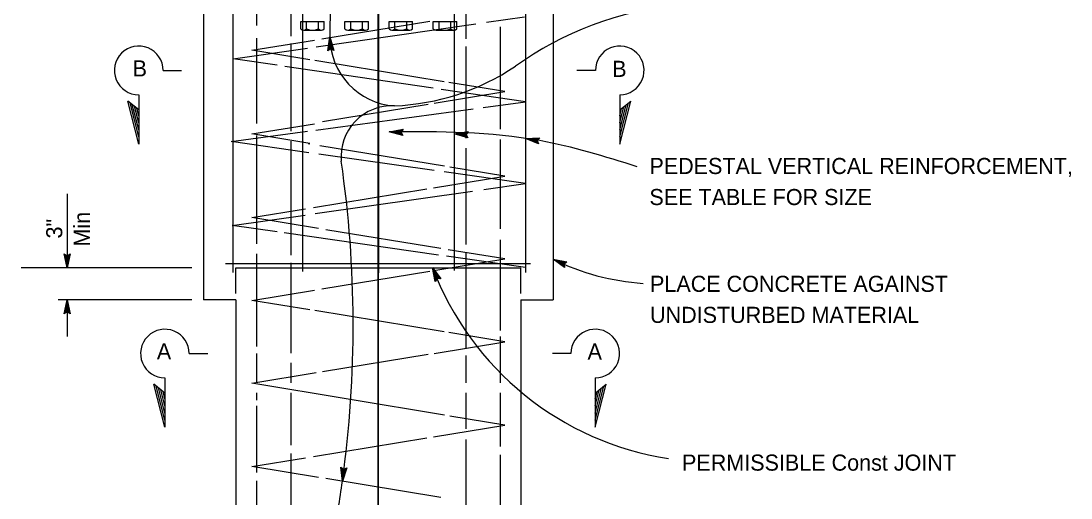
# Model space of a CAD drawing. Extents: x -894 to 866, y -476 to 714.
# Drawn here: x -573.6 to -117.1, y -73.2 to 134.2 of the extents above; entities that cross this region are included whole.
import ezdxf

# ---------------------------------------------------------------- set-up
doc = ezdxf.new("R2010")
doc.units = 0
for name, color, linetype in [('56 Stage 3 Anno', 7, 'Continuous'), ('57 Undefined', 7, 'Continuous'), ('60 Nongeo Data', 7, 'Continuous')]:
    doc.layers.add(name, color=color, linetype=linetype)

msp = doc.modelspace()

# ---------------------------------------------------------------- linework, layer by layer
at = {"layer": '56 Stage 3 Anno'}
for p, q in [((-418.3, 401.88), (-418.3, -164.28)), ((-440.23, 121.18), (-439.37, 127.27)), ((-439.9, 121.43), (-439.26, 125.89)), ((-439.56, 121.69), (-439.15, 124.52)), ((-439.37, 127.27), (-439.37, 127.27)), ((-439.37, 127.27), (-437.57, 121.39)), ((-439.25, 125.88), (-437.95, 121.6)), ((-439.15, 124.52), (-438.31, 121.75)), ((-438.96, 122.09), (-440.23, 121.18)), ((-440.23, 121.18), (-440.23, 121.18)), ((-439.22, 121.89), (-439.05, 123.14)), ((-439.05, 123.14), (-438.69, 121.95)), ((-437.57, 121.39), (-438.96, 122.09)), ((-437.57, 121.39), (-437.57, 121.39)), ((-511.86, 112.7), (-503.81, 112.7)), ((-503.81, 112.54), (-503.81, 112.54)), ((-323.91, 112.7), (-331.96, 112.7)), ((-331.96, 112.54), (-331.96, 112.54)), ((-522.54, 102.12), (-522.54, 102.12)), ((-522.45, 102.12), (-522.45, 80.68)), ((-313.33, 102.12), (-313.33, 80.68)), ((-313.24, 102.12), (-313.24, 102.12)), ((-522.45, 80.68), (-527.22, 99.4)), ((-522.45, 95.53), (-527.22, 99.4)), ((-522.45, 83.76), (-526.23, 98.6)), ((-522.45, 86.84), (-525.24, 97.79)), ((-522.45, 89.92), (-524.25, 96.99)), ((-522.45, 92.99), (-523.26, 96.19)), ((-313.33, 80.68), (-308.56, 99.4)), ((-313.33, 95.53), (-308.56, 99.4)), ((-313.33, 83.76), (-309.55, 98.6)), ((-313.33, 86.84), (-310.54, 97.79)), ((-313.33, 89.92), (-311.53, 96.99)), ((-313.33, 92.99), (-312.52, 96.19)), ((-413.61, 86.06), (-407.55, 87.09)), ((-412.22, 86), (-407.8, 86.74)), ((-407.55, 87.09), (-408.42, 85.8)), ((-407.55, 87.09), (-407.55, 87.09)), ((-407.68, 84.42), (-413.61, 86.06)), ((-413.61, 86.06), (-413.61, 86.06)), ((-407.88, 84.79), (-412.23, 85.99)), ((-410.85, 85.92), (-408, 86.4)), ((-408.1, 85.16), (-410.85, 85.92)), ((-409.47, 85.85), (-408.25, 86.06)), ((-408.26, 85.51), (-409.47, 85.85)), ((-408.42, 85.8), (-407.68, 84.42)), ((-407.68, 84.42), (-407.68, 84.42)), ((-385.3, 85.08), (-379.24, 86.1)), ((-379.38, 83.44), (-385.3, 85.08)), ((-385.3, 85.08), (-385.3, 85.08)), ((-379.58, 83.8), (-383.92, 85.01)), ((-383.91, 85.01), (-379.49, 85.76)), ((-382.54, 84.94), (-379.69, 85.42)), ((-379.79, 84.17), (-382.54, 84.94)), ((-381.16, 84.87), (-379.94, 85.07)), ((-379.95, 84.53), (-381.16, 84.87)), ((-379.24, 86.1), (-380.11, 84.82)), ((-380.11, 84.82), (-379.38, 83.44)), ((-379.38, 83.44), (-379.38, 83.44)), ((-379.24, 86.1), (-379.24, 86.1)), ((-354.32, 83.06), (-348.18, 83.38)), ((-348.62, 80.75), (-354.32, 83.06)), ((-354.32, 83.06), (-354.32, 83.06)), ((-348.78, 81.14), (-352.96, 82.83)), ((-352.95, 82.83), (-348.47, 83.07)), ((-351.59, 82.6), (-348.7, 82.76)), ((-348.95, 81.53), (-351.59, 82.6)), ((-350.23, 82.37), (-348.99, 82.44)), ((-349.06, 81.9), (-350.23, 82.37)), ((-348.18, 83.38), (-349.19, 82.2)), ((-349.19, 82.2), (-348.62, 80.75)), ((-348.18, 83.38), (-348.18, 83.38)), ((-348.62, 80.75), (-348.62, 80.75)), ((-553.55, 59.09), (-553.55, 26.9)), ((-553.55, 26.9), (-554.88, 32.9)), ((-554.88, 32.9), (-554.88, 32.9)), ((-554.88, 32.9), (-553.55, 32.1)), ((-553.55, 28.3), (-554.52, 32.67)), ((-553.54, 29.67), (-554.17, 32.49)), ((-553.54, 31.05), (-553.81, 32.26)), ((-553.55, 32.1), (-552.21, 32.9)), ((-552.21, 32.9), (-553.55, 26.9)), ((-552.56, 32.69), (-553.54, 28.28)), ((-552.92, 32.45), (-553.54, 29.67)), ((-553.27, 32.28), (-553.54, 31.05)), ((-552.21, 32.9), (-552.21, 32.9)), ((-337.35, 26.98), (-342.3, 30.62)), ((-342.3, 30.62), (-342.3, 30.62)), ((-342.3, 30.62), (-336.28, 29.42)), ((-337.41, 27.39), (-341.04, 30.07)), ((-341.03, 30.07), (-336.63, 29.19)), ((-337.48, 27.82), (-339.77, 29.51)), ((-339.77, 29.51), (-336.94, 28.94)), ((-337.5, 28.2), (-338.51, 28.95)), ((-338.51, 28.95), (-337.3, 28.71)), ((-336.28, 29.42), (-337.54, 28.53)), ((-337.54, 28.53), (-337.35, 26.98)), ((-336.28, 29.42), (-336.28, 29.42)), ((-499.3, 26.9), (-573.64, 26.9)), ((-553.55, 26.9), (-553.55, 26.9)), ((-393.54, 21), (-394.72, 27.04)), ((-394.72, 27.04), (-394.72, 27.04)), ((-394.72, 27.04), (-391.09, 22.07)), ((-393.3, 21.34), (-394.16, 25.77)), ((-394.16, 25.76), (-391.52, 22.14)), ((-393.06, 21.7), (-393.61, 24.51)), ((-393.61, 24.51), (-391.9, 22.17)), ((-392.82, 22), (-393.06, 23.24)), ((-393.06, 23.24), (-392.33, 22.24)), ((-337.35, 26.98), (-337.35, 26.98)), ((-392.63, 22.27), (-393.54, 21)), ((-393.54, 21), (-393.54, 21)), ((-391.09, 22.07), (-392.63, 22.27)), ((-391.09, 22.07), (-391.09, 22.07)), ((-499.3, 12.9), (-557.55, 12.9)), ((-554.89, 6.9), (-553.55, 12.9)), ((-554.53, 7.12), (-553.55, 11.52)), ((-554.17, 7.35), (-553.55, 10.14)), ((-553.55, 12.9), (-553.55, 12.9)), ((-553.55, 12.9), (-552.22, 6.9)), ((-553.55, 12.9), (-553.55, -2.98)), ((-553.55, 10.14), (-552.92, 7.32)), ((-553.54, 11.51), (-552.57, 7.14)), ((-553.55, 7.7), (-554.89, 6.9)), ((-554.89, 6.9), (-554.89, 6.9)), ((-553.82, 7.53), (-553.55, 8.76)), ((-553.55, 8.76), (-553.28, 7.55)), ((-552.22, 6.9), (-553.55, 7.7)), ((-552.22, 6.9), (-552.22, 6.9)), ((-500.5, -10.41), (-492.45, -10.41)), ((-492.45, -10.57), (-492.45, -10.57)), ((-334.59, -10.41), (-342.64, -10.41)), ((-342.64, -10.57), (-342.64, -10.57)), ((-511.18, -20.99), (-511.18, -20.99)), ((-511.08, -20.99), (-511.08, -42.43)), ((-324.01, -20.99), (-324.01, -42.43)), ((-323.92, -20.99), (-323.92, -20.99)), ((-511.08, -42.43), (-515.86, -23.71)), ((-511.08, -27.58), (-515.86, -23.71)), ((-511.08, -39.35), (-514.87, -24.51)), ((-511.08, -36.27), (-513.88, -25.32)), ((-511.08, -33.19), (-512.89, -26.12)), ((-511.08, -30.12), (-511.9, -26.92)), ((-324.01, -42.43), (-319.24, -23.71)), ((-324.01, -27.58), (-319.24, -23.71)), ((-324.01, -39.35), (-320.23, -24.51)), ((-324.01, -36.27), (-321.22, -25.32)), ((-324.01, -33.19), (-322.21, -26.12)), ((-324.01, -30.12), (-323.2, -26.92)), ((-433.89, -65.93), (-434.59, -59.82)), ((-434.59, -59.82), (-434.59, -59.82)), ((-434.59, -59.82), (-433.35, -60.76)), ((-433.75, -64.55), (-434.26, -60.09)), ((-433.61, -63.18), (-433.93, -60.31)), ((-431.94, -60.1), (-433.89, -65.93)), ((-432.32, -60.28), (-433.75, -64.56)), ((-432.7, -60.47), (-433.61, -63.18)), ((-433.46, -61.81), (-433.6, -60.58)), ((-433.06, -60.61), (-433.46, -61.81)), ((-433.35, -60.76), (-431.94, -60.1)), ((-431.94, -60.1), (-431.94, -60.1)), ((-433.89, -65.93), (-433.89, -65.93))]:
    msp.add_line(p, q, dxfattribs=at)
msp.add_lwpolyline([(-418.3, -164.71), (-418.3, 398.72)], dxfattribs=at)
for centre, radius, start, end in [((-241.9, 128.72), 197.47, 173.2557, 180.4219), ((-273.12, -5.48), 147.39, 96.0132, 125.4949), ((-522.45, 112.7), 10.58, 359.9995, 270), ((-409.19, 127.37), 30.18, 180.1906, 266.0896), ((-313.33, 112.7), 10.58, 270, 180.0005), ((-415.64, 199.27), 102.1, 272.4651, 303.8967), ((-412.45, 75.25), 22.05, 86.8833, 185.3073), ((-925.97, 1.85), 496.72, 352.157, 8.2598), ((-295.67, 125.89), 106.07, 243.9203, 265.9533), ((-272.65, 72.99), 130.43, 200.63, 261.4086), ((-511.08, -10.41), 10.58, 359.9995, 270), ((-324.01, -10.41), 10.58, 270, 180.0005), ((-925.97, 1.85), 496.72, 349.3831, 352.157)]:
    msp.add_arc(centre, radius, start, end, dxfattribs=at)
msp.add_spline([(-305.69, 70.82), (-348.14, 82.17), (-413.61, 86.06)], degree=3, dxfattribs=at)
at = {"layer": '60 Nongeo Data'}
for p, q in [((-494.3, 312.9), (-494.3, 12.9)), ((-342.3, 312.9), (-342.3, 12.9)), ((-481.61, 301.59), (-481.61, 24.9)), ((-451.3, 301.91), (-451.3, 25.24)), ((-418.22, 302.08), (-418.22, 24.74)), ((-385.3, 302.2), (-385.3, 25.74)), ((-354.32, 301.95), (-354.32, 24.9)), ((-471.3, 177.19), (-471.3, 132.27)), ((-380.3, 162.6), (-380.3, 126.42)), ((-456.3, 156.76), (-456.3, 127.54)), ((-452.04, 130.72), (-452.04, 134)), ((-452.04, 134), (-441.78, 134)), ((-449.47, 130.72), (-449.47, 134)), ((-445.28, 122.97), (-375.87, 132.96)), ((-444.34, 130.72), (-444.34, 134)), ((-441.78, 130.72), (-441.78, 134)), ((-432.84, 130.72), (-432.84, 134)), ((-432.84, 134), (-422.58, 134)), ((-430.27, 130.72), (-430.27, 134)), ((-425.14, 130.72), (-425.14, 134)), ((-422.58, 130.72), (-422.58, 134)), ((-413.64, 130.72), (-413.64, 134)), ((-413.64, 134), (-403.38, 134)), ((-411.07, 130.72), (-411.07, 134)), ((-405.94, 130.72), (-405.94, 134)), ((-403.38, 130.72), (-403.38, 134)), ((-394.44, 130.72), (-394.44, 134)), ((-394.44, 134), (-384.18, 134)), ((-391.87, 130.72), (-391.87, 134)), ((-386.74, 130.72), (-386.74, 134)), ((-384.18, 130.72), (-384.18, 134)), ((-371.28, 133.62), (-354.72, 136.01)), ((-450.75, 130.2), (-443.06, 130.2)), ((-431.55, 130.2), (-423.86, 130.2)), ((-412.35, 130.2), (-404.66, 130.2)), ((-393.15, 130.2), (-385.46, 130.2)), ((-365.3, 131.71), (-365.3, 87.18)), ((-471.3, 126.7), (-471.3, 89.68)), ((-456.3, 124.47), (-456.3, 86.34)), ((-481.43, 117.77), (-449.1, 122.42)), ((-380.3, 123.08), (-380.3, 83.28)), ((-462.28, 114.95), (-481.43, 117.77)), ((-394.46, 104.98), (-458.97, 114.47)), ((-354.27, 99.07), (-390.9, 104.46)), ((-445.52, 86.73), (-377.02, 95.99)), ((-372.67, 96.58), (-354.27, 99.07)), ((-482.34, 81.75), (-449.1, 86.24)), ((-471.3, 84.39), (-471.3, 37.36)), ((-365.3, 82.72), (-365.3, 43.76)), ((-448.5, 76.93), (-482.34, 81.75)), ((-456.3, 81.89), (-456.3, 32.35)), ((-380.3, 78.83), (-380.3, 37.08)), ((-394.04, 69.17), (-444.17, 76.31)), ((-354.27, 63.51), (-389.71, 68.55)), ((-445.77, 50.43), (-377.33, 60.21)), ((-372.49, 60.9), (-354.27, 63.51)), ((-481.88, 45.27), (-450.03, 49.82)), ((-462.34, 42.47), (-481.88, 45.27)), ((-392.15, 32.44), (-459.28, 42.04)), ((-365.3, 39.03), (-365.3, -0.37)), ((-471.3, 32.9), (-471.3, -7.27)), ((-380.3, 33.18), (-380.3, -8.21)), ((-352.07, 28.65), (-484.69, 28.65)), ((-456.3, 29.01), (-456.3, -10.24)), ((-354.27, 27.03), (-388.59, 31.93)), ((-480.3, 26.9), (-356.3, 26.9)), ((-480.3, 15.71), (-480.3, 26.9)), ((-356.3, 15.71), (-356.3, 26.9)), ((-480.3, 12.9), (-494.3, 12.9)), ((-480.3, 12.9), (-480.3, -112.99)), ((-356.3, 12.9), (-342.3, 12.9)), ((-356.3, 12.9), (-356.3, -112.99)), ((-365.3, -3.04), (-365.3, -23.1)), ((-471.3, -10.4), (-471.3, -23.1)), ((-380.3, -11.18), (-380.3, -23.1)), ((-456.3, -14.48), (-456.3, -23.1)), ((-471.3, -27.48), (-471.3, -30.63)), ((-456.3, -27.48), (-456.3, -50.26)), ((-380.3, -27.48), (-380.3, -43.11)), ((-365.3, -27.48), (-365.3, -50.82)), ((-471.3, -33.15), (-471.3, -62.04)), ((-380.3, -47.74), (-380.3, -82.37)), ((-456.3, -53.91), (-456.3, -76.42)), ((-365.3, -54.47), (-365.3, -81.63)), ((-471.3, -65.69), (-471.3, -82))]:
    msp.add_line(p, q, dxfattribs=at)
for points in [[(-442.82, 126.45), (-395.9, 134.13)], [(-448.13, 117.34), (-473.3, 121.46), (-446.07, 125.92)], [(-389.61, 107.77), (-445.93, 116.98)], [(-394.08, 98.42), (-363.3, 103.46), (-387.57, 107.43)], [(-442.51, 90.5), (-396.65, 98)], [(-448.13, 80.97), (-473.3, 85.09), (-446.07, 89.54)], [(-448.1, 80.6), (-448.86, 80.73)], [(-389.53, 71.02), (-443.79, 79.9)], [(-394.36, 61.65), (-363.3, 66.73), (-387.2, 70.64)], [(-446.46, 53.12), (-397.19, 61.18)], [(-444.35, 43.99), (-473.3, 48.73), (-450, 52.54)], [(-391.11, 35.28), (-441.1, 43.46)], [(-393.28, 25.82), (-363.3, 30.73), (-387.9, 34.75)], [(-442.82, 17.72), (-395.9, 25.39)], [(-448.13, 8.61), (-473.3, 12.73), (-446.07, 17.18)], [(-389.61, -0.97), (-445.93, 8.25)], [(-394.08, -10.31), (-363.3, -5.27), (-387.57, -1.3)], [(-442.51, -18.23), (-396.65, -10.73)], [(-473.3, -23.27), (-445.35, -18.7)], [(-389.53, -37.19), (-473.3, -23.27)], [(-394.36, -46.56), (-363.3, -41.48), (-387.2, -37.57)], [(-446.46, -55.09), (-397.19, -47.03)], [(-444.35, -64.22), (-473.3, -59.48), (-450, -55.67)], [(-391.11, -72.93), (-441.1, -64.75)]]:
    msp.add_lwpolyline(points, dxfattribs=at)
for centre, radius, start, end in [((-450.75, 132.05), 1.84, 225.9647, 314.0353), ((-446.91, 137.18), 6.94, 248.3259, 291.6741), ((-443.06, 132.05), 1.84, 225.9647, 314.0353), ((-431.55, 132.05), 1.84, 225.9647, 314.0353), ((-427.71, 137.18), 6.94, 248.3259, 291.6741), ((-423.86, 132.05), 1.84, 225.9647, 314.0353), ((-412.35, 132.05), 1.84, 225.9647, 314.0353), ((-408.51, 137.18), 6.94, 248.3259, 291.6741), ((-404.66, 132.05), 1.84, 225.9647, 314.0353), ((-393.15, 132.05), 1.84, 225.9647, 314.0353), ((-389.31, 137.18), 6.94, 248.3259, 291.6741), ((-385.46, 132.05), 1.84, 225.9647, 314.0353)]:
    msp.add_arc(centre, radius, start, end, dxfattribs=at)

# ---------------------------------------------------------------- texts
at = {"layer": '57 Undefined'}
for s, p in [('B', (-525.1, 110.08)), ('B', (-316.6, 109.87)), ('PEDESTAL VERTICAL REINFORCEMENT,', (-300.43, 67.65)), ('SEE TABLE FOR SIZE', (-300.43, 54.15)), ('PLACE CONCRETE AGAINST', (-300.17, 16.42)), ('UNDISTURBED MATERIAL', (-300.17, 2.92)), ('A', (-514.58, -12.94)), ('A', (-327.33, -12.99)), ('PERMISSIBLE Const JOINT', (-286.26, -61.31))]:
    msp.add_text(s, height=7, dxfattribs=at).set_placement(p)
for s, p in [('Min', (-543.69, 36.12)), ('3"', (-555.69, 39.64))]:
    msp.add_text(s, height=7, rotation=90, dxfattribs=at).set_placement(p)

doc.saveas('drawing.dxf')
